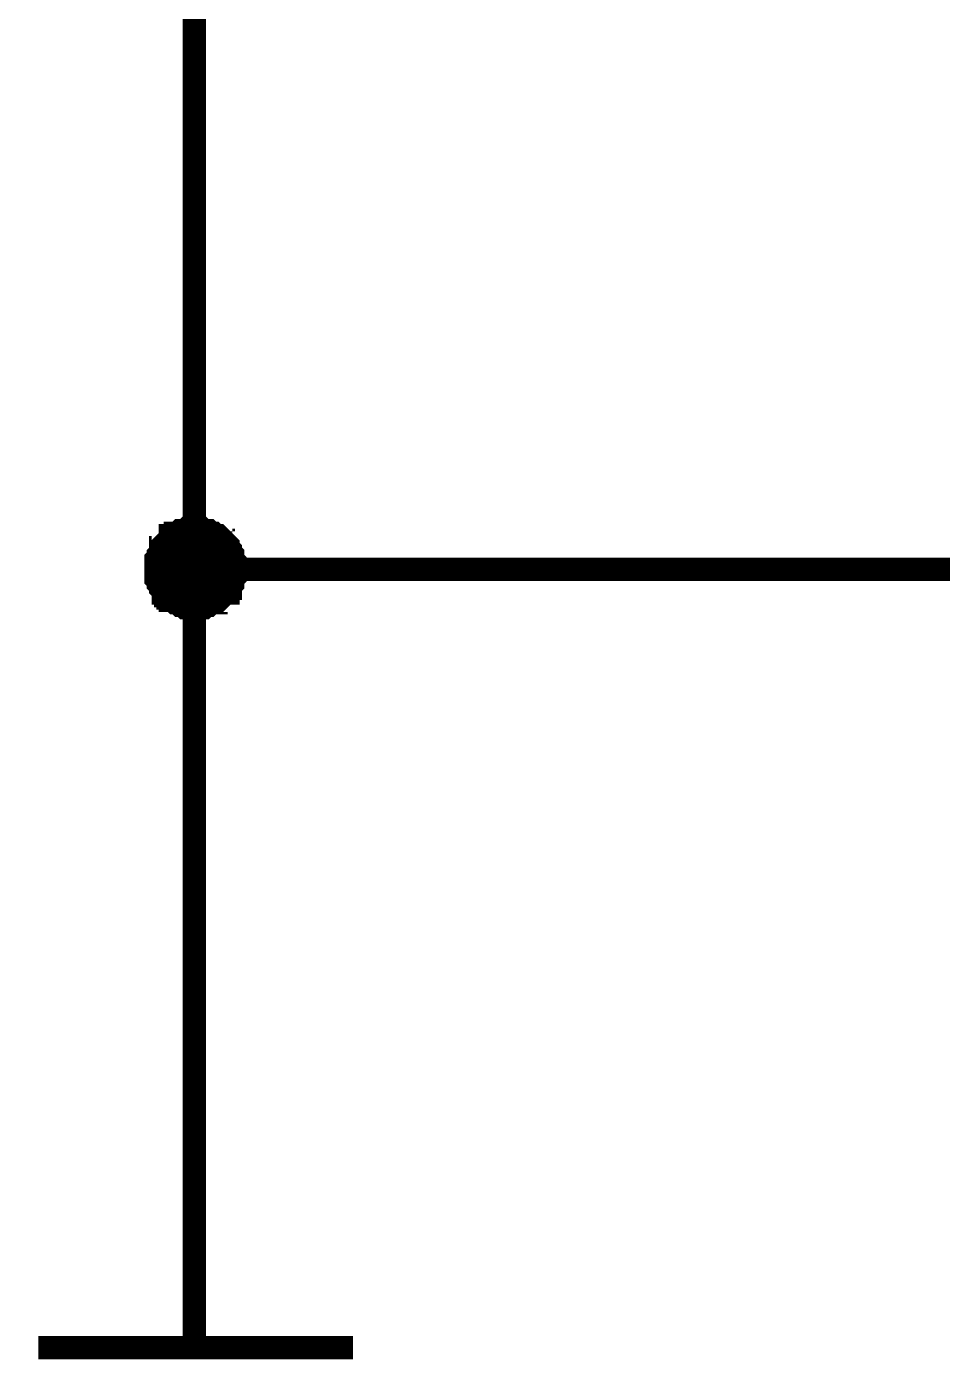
# Model space of a CAD drawing. Header units: millimetres. Extents: x 101 to 942, y 57 to 651.
# Drawn here: x 178.02 to 189.86, y 133.56 to 150.79 of the extents above; entities that cross this region are included whole.
import ezdxf

# ---------------------------------------------------------------- set-up
doc = ezdxf.new("R2010")
doc.units = ezdxf.units.MM
doc.header["$LTSCALE"] = 0.5
doc.layers.add('Sheet', color=255, linetype='Continuous')

msp = doc.modelspace()

# ---------------------------------------------------------------- linework, layer by layer
at = {"layer": 'Sheet', "color": 7}
for points, const_width in [([(222.673, 168.783), (222.673, 161.296), (222.673, 143.774), (180.188, 143.774)], 0.3), ([(180.188, 151.293), (180.188, 148.776)], 0.3), ([(180.188, 148.776), (180.188, 143.774)], 0.3), ([(179.691, 143.774), (179.691, 143.806), (179.691, 143.837), (179.691, 143.837), (179.691, 143.868), (179.691, 143.899), (179.722, 143.93), (179.722, 143.961), (179.722, 143.961), (179.753, 143.992), (179.753, 144.023), (179.753, 144.054), (179.784, 144.054), (179.784, 144.085), (179.815, 144.116), (179.815, 144.116), (179.846, 144.147), (179.846, 144.147), (179.877, 144.178), (179.877, 144.209), (179.908, 144.209), (179.939, 144.209), (179.939, 144.24), (179.97, 144.24), (180.002, 144.272), (180.002, 144.272), (180.033, 144.272), (180.064, 144.272), (180.095, 144.303), (180.126, 144.303), (180.126, 144.303), (180.157, 144.303), (180.188, 144.303)], 0.3), ([(179.691, 143.774), (179.691, 143.806), (179.691, 143.837), (179.691, 143.837), (179.691, 143.868), (179.691, 143.899), (179.722, 143.93), (179.722, 143.961), (179.722, 143.961), (179.753, 143.992), (179.753, 144.023), (179.753, 144.054), (179.784, 144.054), (179.784, 144.085), (179.815, 144.116), (179.815, 144.116), (179.846, 144.147), (179.846, 144.147), (179.877, 144.178), (179.877, 144.209), (179.908, 144.209), (179.939, 144.209), (179.939, 144.24), (179.97, 144.24), (180.002, 144.272), (180.002, 144.272), (180.033, 144.272), (180.064, 144.272), (180.095, 144.303), (180.126, 144.303), (180.126, 144.303), (180.157, 144.303), (180.188, 144.303)], 0.3), ([(179.691, 143.774), (179.691, 143.806), (179.691, 143.837), (179.691, 143.837), (179.691, 143.868), (179.691, 143.899), (179.722, 143.93), (179.722, 143.961), (179.722, 143.961), (179.753, 143.992), (179.753, 144.023), (179.753, 144.054), (179.784, 144.054), (179.784, 144.085), (179.815, 144.116), (179.815, 144.116), (179.846, 144.147), (179.846, 144.147), (179.877, 144.178), (179.877, 144.209), (179.908, 144.209), (179.939, 144.209), (179.939, 144.24), (179.97, 144.24), (180.002, 144.272), (180.002, 144.272), (180.033, 144.272), (180.064, 144.272), (180.095, 144.303), (180.126, 144.303), (180.126, 144.303), (180.157, 144.303), (180.188, 144.303)], 0.3), ([(179.691, 143.774), (179.691, 143.806), (179.691, 143.837), (179.691, 143.837), (179.691, 143.868), (179.691, 143.899), (179.722, 143.93), (179.722, 143.961), (179.722, 143.961), (179.753, 143.992), (179.753, 144.023), (179.753, 144.054), (179.784, 144.054), (179.784, 144.085), (179.815, 144.116), (179.815, 144.116), (179.846, 144.147), (179.846, 144.147), (179.877, 144.178), (179.877, 144.209), (179.908, 144.209), (179.939, 144.209), (179.939, 144.24), (179.97, 144.24), (180.002, 144.272), (180.002, 144.272), (180.033, 144.272), (180.064, 144.272), (180.095, 144.303), (180.126, 144.303), (180.126, 144.303), (180.157, 144.303), (180.188, 144.303)], 0.3), ([(179.691, 143.774), (179.691, 143.806), (179.691, 143.837), (179.691, 143.837), (179.691, 143.868), (179.691, 143.899), (179.722, 143.93), (179.722, 143.961), (179.722, 143.961), (179.753, 143.992), (179.753, 144.023), (179.753, 144.054), (179.784, 144.054), (179.784, 144.085), (179.815, 144.116), (179.815, 144.116), (179.846, 144.147), (179.846, 144.147), (179.877, 144.178), (179.877, 144.209), (179.908, 144.209), (179.939, 144.209), (179.939, 144.24), (179.97, 144.24), (180.002, 144.272), (180.002, 144.272), (180.033, 144.272), (180.064, 144.272), (180.095, 144.303), (180.126, 144.303), (180.126, 144.303), (180.157, 144.303), (180.188, 144.303)], 0.3), ([(179.691, 143.774), (179.691, 143.806), (179.691, 143.837), (179.691, 143.837), (179.691, 143.868), (179.691, 143.899), (179.722, 143.93), (179.722, 143.961), (179.722, 143.961), (179.753, 143.992), (179.753, 144.023), (179.753, 144.054), (179.784, 144.054), (179.784, 144.085), (179.815, 144.116), (179.815, 144.116), (179.846, 144.147), (179.846, 144.147), (179.877, 144.178), (179.877, 144.209), (179.908, 144.209), (179.939, 144.209), (179.939, 144.24), (179.97, 144.24), (180.002, 144.272), (180.002, 144.272), (180.033, 144.272), (180.064, 144.272), (180.095, 144.303), (180.126, 144.303), (180.126, 144.303), (180.157, 144.303), (180.188, 144.303)], 0.3), ([(180.188, 144.303), (180.188, 144.303)], 0.3), ([(180.188, 144.303), (180.219, 144.303), (180.25, 144.303), (180.25, 144.303), (180.281, 144.303), (180.312, 144.272), (180.343, 144.272), (180.374, 144.272), (180.374, 144.272), (180.405, 144.24), (180.436, 144.24), (180.467, 144.209), (180.467, 144.209), (180.498, 144.209), (180.53, 144.178), (180.53, 144.147), (180.561, 144.147), (180.561, 144.116), (180.592, 144.116), (180.623, 144.085), (180.623, 144.054), (180.623, 144.054), (180.654, 144.023), (180.654, 143.992), (180.685, 143.961), (180.685, 143.961), (180.685, 143.93), (180.685, 143.899), (180.716, 143.868), (180.716, 143.837), (180.716, 143.837), (180.716, 143.806), (180.716, 143.774)], 0.3), ([(180.188, 144.303), (180.188, 144.303)], 0.3), ([(180.188, 144.303), (180.219, 144.303), (180.25, 144.303), (180.25, 144.303), (180.281, 144.303), (180.312, 144.272), (180.343, 144.272), (180.374, 144.272), (180.374, 144.272), (180.405, 144.24), (180.436, 144.24), (180.467, 144.209), (180.467, 144.209), (180.498, 144.209), (180.53, 144.178), (180.53, 144.147), (180.561, 144.147), (180.561, 144.116), (180.592, 144.116), (180.623, 144.085), (180.623, 144.054), (180.623, 144.054), (180.654, 144.023), (180.654, 143.992), (180.685, 143.961), (180.685, 143.961), (180.685, 143.93), (180.685, 143.899), (180.716, 143.868), (180.716, 143.837), (180.716, 143.837), (180.716, 143.806), (180.716, 143.774)], 0.3), ([(180.188, 144.303), (180.188, 144.303)], 0.3), ([(180.188, 144.303), (180.219, 144.303), (180.25, 144.303), (180.25, 144.303), (180.281, 144.303), (180.312, 144.272), (180.343, 144.272), (180.374, 144.272), (180.374, 144.272), (180.405, 144.24), (180.436, 144.24), (180.467, 144.209), (180.467, 144.209), (180.498, 144.209), (180.53, 144.178), (180.53, 144.147), (180.561, 144.147), (180.561, 144.116), (180.592, 144.116), (180.623, 144.085), (180.623, 144.054), (180.623, 144.054), (180.654, 144.023), (180.654, 143.992), (180.685, 143.961), (180.685, 143.961), (180.685, 143.93), (180.685, 143.899), (180.716, 143.868), (180.716, 143.837), (180.716, 143.837), (180.716, 143.806), (180.716, 143.774)], 0.3), ([(180.188, 144.303), (180.188, 144.303)], 0.3), ([(180.188, 144.303), (180.219, 144.303), (180.25, 144.303), (180.25, 144.303), (180.281, 144.303), (180.312, 144.272), (180.343, 144.272), (180.374, 144.272), (180.374, 144.272), (180.405, 144.24), (180.436, 144.24), (180.467, 144.209), (180.467, 144.209), (180.498, 144.209), (180.53, 144.178), (180.53, 144.147), (180.561, 144.147), (180.561, 144.116), (180.592, 144.116), (180.623, 144.085), (180.623, 144.054), (180.623, 144.054), (180.654, 144.023), (180.654, 143.992), (180.685, 143.961), (180.685, 143.961), (180.685, 143.93), (180.685, 143.899), (180.716, 143.868), (180.716, 143.837), (180.716, 143.837), (180.716, 143.806), (180.716, 143.774)], 0.3), ([(180.188, 144.303), (180.188, 144.303)], 0.3), ([(180.188, 144.303), (180.219, 144.303), (180.25, 144.303), (180.25, 144.303), (180.281, 144.303), (180.312, 144.272), (180.343, 144.272), (180.374, 144.272), (180.374, 144.272), (180.405, 144.24), (180.436, 144.24), (180.467, 144.209), (180.467, 144.209), (180.498, 144.209), (180.53, 144.178), (180.53, 144.147), (180.561, 144.147), (180.561, 144.116), (180.592, 144.116), (180.623, 144.085), (180.623, 144.054), (180.623, 144.054), (180.654, 144.023), (180.654, 143.992), (180.685, 143.961), (180.685, 143.961), (180.685, 143.93), (180.685, 143.899), (180.716, 143.868), (180.716, 143.837), (180.716, 143.837), (180.716, 143.806), (180.716, 143.774)], 0.3), ([(180.188, 144.303), (180.188, 144.303)], 0.3), ([(180.188, 144.303), (180.219, 144.303), (180.25, 144.303), (180.25, 144.303), (180.281, 144.303), (180.312, 144.272), (180.343, 144.272), (180.374, 144.272), (180.374, 144.272), (180.405, 144.24), (180.436, 144.24), (180.467, 144.209), (180.467, 144.209), (180.498, 144.209), (180.53, 144.178), (180.53, 144.147), (180.561, 144.147), (180.561, 144.116), (180.592, 144.116), (180.623, 144.085), (180.623, 144.054), (180.623, 144.054), (180.654, 144.023), (180.654, 143.992), (180.685, 143.961), (180.685, 143.961), (180.685, 143.93), (180.685, 143.899), (180.716, 143.868), (180.716, 143.837), (180.716, 143.837), (180.716, 143.806), (180.716, 143.774)], 0.3), ([(179.691, 143.774), (179.691, 143.806), (179.691, 143.837), (179.691, 143.837), (179.691, 143.868), (179.691, 143.899), (179.722, 143.93), (179.722, 143.961), (179.722, 143.961), (179.753, 143.992), (179.753, 144.023), (179.753, 144.054), (179.784, 144.054), (179.784, 144.085), (179.815, 144.116), (179.815, 144.116), (179.846, 144.147), (179.846, 144.147), (179.877, 144.178), (179.877, 144.209), (179.908, 144.209), (179.939, 144.209), (179.939, 144.24), (179.97, 144.24), (180.002, 144.272), (180.002, 144.272), (180.033, 144.272), (180.064, 144.272), (180.095, 144.303), (180.126, 144.303), (180.126, 144.303), (180.157, 144.303), (180.188, 144.303)], 0.0991), ([(179.691, 143.774), (179.691, 143.806), (179.691, 143.837), (179.691, 143.837), (179.691, 143.868), (179.691, 143.899), (179.722, 143.93), (179.722, 143.961), (179.722, 143.961), (179.753, 143.992), (179.753, 144.023), (179.753, 144.054), (179.784, 144.054), (179.784, 144.085), (179.815, 144.116), (179.815, 144.116), (179.846, 144.147), (179.846, 144.147), (179.877, 144.178), (179.877, 144.209), (179.908, 144.209), (179.939, 144.209), (179.939, 144.24), (179.97, 144.24), (180.002, 144.272), (180.002, 144.272), (180.033, 144.272), (180.064, 144.272), (180.095, 144.303), (180.126, 144.303), (180.126, 144.303), (180.157, 144.303), (180.188, 144.303)], 0.0991), ([(179.691, 143.774), (179.691, 143.806), (179.691, 143.837), (179.691, 143.837), (179.691, 143.868), (179.691, 143.899), (179.722, 143.93), (179.722, 143.961), (179.722, 143.961), (179.753, 143.992), (179.753, 144.023), (179.753, 144.054), (179.784, 144.054), (179.784, 144.085), (179.815, 144.116), (179.815, 144.116), (179.846, 144.147), (179.846, 144.147), (179.877, 144.178), (179.877, 144.209), (179.908, 144.209), (179.939, 144.209), (179.939, 144.24), (179.97, 144.24), (180.002, 144.272), (180.002, 144.272), (180.033, 144.272), (180.064, 144.272), (180.095, 144.303), (180.126, 144.303), (180.126, 144.303), (180.157, 144.303), (180.188, 144.303)], 0.0991), ([(179.691, 143.774), (179.691, 143.806), (179.691, 143.837), (179.691, 143.837), (179.691, 143.868), (179.691, 143.899), (179.722, 143.93), (179.722, 143.961), (179.722, 143.961), (179.753, 143.992), (179.753, 144.023), (179.753, 144.054), (179.784, 144.054), (179.784, 144.085), (179.815, 144.116), (179.815, 144.116), (179.846, 144.147), (179.846, 144.147), (179.877, 144.178), (179.877, 144.209), (179.908, 144.209), (179.939, 144.209), (179.939, 144.24), (179.97, 144.24), (180.002, 144.272), (180.002, 144.272), (180.033, 144.272), (180.064, 144.272), (180.095, 144.303), (180.126, 144.303), (180.126, 144.303), (180.157, 144.303), (180.188, 144.303)], 0.0991), ([(179.691, 143.774), (179.691, 143.806), (179.691, 143.837), (179.691, 143.837), (179.691, 143.868), (179.691, 143.899), (179.722, 143.93), (179.722, 143.961), (179.722, 143.961), (179.753, 143.992), (179.753, 144.023), (179.753, 144.054), (179.784, 144.054), (179.784, 144.085), (179.815, 144.116), (179.815, 144.116), (179.846, 144.147), (179.846, 144.147), (179.877, 144.178), (179.877, 144.209), (179.908, 144.209), (179.939, 144.209), (179.939, 144.24), (179.97, 144.24), (180.002, 144.272), (180.002, 144.272), (180.033, 144.272), (180.064, 144.272), (180.095, 144.303), (180.126, 144.303), (180.126, 144.303), (180.157, 144.303), (180.188, 144.303)], 0.0991), ([(179.691, 143.774), (179.691, 143.806), (179.691, 143.837), (179.691, 143.837), (179.691, 143.868), (179.691, 143.899), (179.722, 143.93), (179.722, 143.961), (179.722, 143.961), (179.753, 143.992), (179.753, 144.023), (179.753, 144.054), (179.784, 144.054), (179.784, 144.085), (179.815, 144.116), (179.815, 144.116), (179.846, 144.147), (179.846, 144.147), (179.877, 144.178), (179.877, 144.209), (179.908, 144.209), (179.939, 144.209), (179.939, 144.24), (179.97, 144.24), (180.002, 144.272), (180.002, 144.272), (180.033, 144.272), (180.064, 144.272), (180.095, 144.303), (180.126, 144.303), (180.126, 144.303), (180.157, 144.303), (180.188, 144.303)], 0.0991), ([(180.188, 144.303), (180.188, 144.303)], 0.0991), ([(180.188, 144.303), (180.219, 144.303), (180.25, 144.303), (180.25, 144.303), (180.281, 144.303), (180.312, 144.272), (180.343, 144.272), (180.374, 144.272), (180.374, 144.272), (180.405, 144.24), (180.436, 144.24), (180.467, 144.209), (180.467, 144.209), (180.498, 144.209), (180.53, 144.178), (180.53, 144.147), (180.561, 144.147), (180.561, 144.116), (180.592, 144.116), (180.623, 144.085), (180.623, 144.054), (180.623, 144.054), (180.654, 144.023), (180.654, 143.992), (180.685, 143.961), (180.685, 143.961), (180.685, 143.93), (180.685, 143.899), (180.716, 143.868), (180.716, 143.837), (180.716, 143.837), (180.716, 143.806), (180.716, 143.774)], 0.0991), ([(180.188, 144.303), (180.188, 144.303)], 0.0991), ([(180.188, 144.303), (180.219, 144.303), (180.25, 144.303), (180.25, 144.303), (180.281, 144.303), (180.312, 144.272), (180.343, 144.272), (180.374, 144.272), (180.374, 144.272), (180.405, 144.24), (180.436, 144.24), (180.467, 144.209), (180.467, 144.209), (180.498, 144.209), (180.53, 144.178), (180.53, 144.147), (180.561, 144.147), (180.561, 144.116), (180.592, 144.116), (180.623, 144.085), (180.623, 144.054), (180.623, 144.054), (180.654, 144.023), (180.654, 143.992), (180.685, 143.961), (180.685, 143.961), (180.685, 143.93), (180.685, 143.899), (180.716, 143.868), (180.716, 143.837), (180.716, 143.837), (180.716, 143.806), (180.716, 143.774)], 0.0991), ([(180.188, 144.303), (180.188, 144.303)], 0.0991), ([(180.188, 144.303), (180.219, 144.303), (180.25, 144.303), (180.25, 144.303), (180.281, 144.303), (180.312, 144.272), (180.343, 144.272), (180.374, 144.272), (180.374, 144.272), (180.405, 144.24), (180.436, 144.24), (180.467, 144.209), (180.467, 144.209), (180.498, 144.209), (180.53, 144.178), (180.53, 144.147), (180.561, 144.147), (180.561, 144.116), (180.592, 144.116), (180.623, 144.085), (180.623, 144.054), (180.623, 144.054), (180.654, 144.023), (180.654, 143.992), (180.685, 143.961), (180.685, 143.961), (180.685, 143.93), (180.685, 143.899), (180.716, 143.868), (180.716, 143.837), (180.716, 143.837), (180.716, 143.806), (180.716, 143.774)], 0.0991), ([(180.188, 144.303), (180.188, 144.303)], 0.0991), ([(180.188, 144.303), (180.219, 144.303), (180.25, 144.303), (180.25, 144.303), (180.281, 144.303), (180.312, 144.272), (180.343, 144.272), (180.374, 144.272), (180.374, 144.272), (180.405, 144.24), (180.436, 144.24), (180.467, 144.209), (180.467, 144.209), (180.498, 144.209), (180.53, 144.178), (180.53, 144.147), (180.561, 144.147), (180.561, 144.116), (180.592, 144.116), (180.623, 144.085), (180.623, 144.054), (180.623, 144.054), (180.654, 144.023), (180.654, 143.992), (180.685, 143.961), (180.685, 143.961), (180.685, 143.93), (180.685, 143.899), (180.716, 143.868), (180.716, 143.837), (180.716, 143.837), (180.716, 143.806), (180.716, 143.774)], 0.0991), ([(180.188, 144.303), (180.188, 144.303)], 0.0991), ([(180.188, 144.303), (180.219, 144.303), (180.25, 144.303), (180.25, 144.303), (180.281, 144.303), (180.312, 144.272), (180.343, 144.272), (180.374, 144.272), (180.374, 144.272), (180.405, 144.24), (180.436, 144.24), (180.467, 144.209), (180.467, 144.209), (180.498, 144.209), (180.53, 144.178), (180.53, 144.147), (180.561, 144.147), (180.561, 144.116), (180.592, 144.116), (180.623, 144.085), (180.623, 144.054), (180.623, 144.054), (180.654, 144.023), (180.654, 143.992), (180.685, 143.961), (180.685, 143.961), (180.685, 143.93), (180.685, 143.899), (180.716, 143.868), (180.716, 143.837), (180.716, 143.837), (180.716, 143.806), (180.716, 143.774)], 0.0991), ([(180.188, 144.303), (180.188, 144.303)], 0.0991), ([(180.188, 144.303), (180.219, 144.303), (180.25, 144.303), (180.25, 144.303), (180.281, 144.303), (180.312, 144.272), (180.343, 144.272), (180.374, 144.272), (180.374, 144.272), (180.405, 144.24), (180.436, 144.24), (180.467, 144.209), (180.467, 144.209), (180.498, 144.209), (180.53, 144.178), (180.53, 144.147), (180.561, 144.147), (180.561, 144.116), (180.592, 144.116), (180.623, 144.085), (180.623, 144.054), (180.623, 144.054), (180.654, 144.023), (180.654, 143.992), (180.685, 143.961), (180.685, 143.961), (180.685, 143.93), (180.685, 143.899), (180.716, 143.868), (180.716, 143.837), (180.716, 143.837), (180.716, 143.806), (180.716, 143.774)], 0.0991), ([(180.188, 143.277), (180.157, 143.277), (180.126, 143.277), (180.126, 143.277), (180.095, 143.277), (180.064, 143.277), (180.033, 143.308), (180.002, 143.308), (180.002, 143.308), (179.97, 143.34), (179.939, 143.34), (179.939, 143.34), (179.908, 143.371), (179.877, 143.371), (179.877, 143.402), (179.846, 143.402), (179.846, 143.433), (179.815, 143.433), (179.815, 143.464), (179.784, 143.464), (179.784, 143.495), (179.753, 143.526), (179.753, 143.526), (179.753, 143.557), (179.722, 143.588), (179.722, 143.588), (179.722, 143.619), (179.691, 143.65), (179.691, 143.681), (179.691, 143.712), (179.691, 143.712), (179.691, 143.743), (179.691, 143.774)], 0.3), ([(179.691, 143.774), (179.691, 143.774)], 0.3), ([(180.188, 143.277), (180.157, 143.277), (180.126, 143.277), (180.126, 143.277), (180.095, 143.277), (180.064, 143.277), (180.033, 143.308), (180.002, 143.308), (180.002, 143.308), (179.97, 143.34), (179.939, 143.34), (179.939, 143.34), (179.908, 143.371), (179.877, 143.371), (179.877, 143.402), (179.846, 143.402), (179.846, 143.433), (179.815, 143.433), (179.815, 143.464), (179.784, 143.464), (179.784, 143.495), (179.753, 143.526), (179.753, 143.526), (179.753, 143.557), (179.722, 143.588), (179.722, 143.588), (179.722, 143.619), (179.691, 143.65), (179.691, 143.681), (179.691, 143.712), (179.691, 143.712), (179.691, 143.743), (179.691, 143.774)], 0.3), ([(179.691, 143.774), (179.691, 143.774)], 0.3), ([(180.188, 143.277), (180.157, 143.277), (180.126, 143.277), (180.126, 143.277), (180.095, 143.277), (180.064, 143.277), (180.033, 143.308), (180.002, 143.308), (180.002, 143.308), (179.97, 143.34), (179.939, 143.34), (179.939, 143.34), (179.908, 143.371), (179.877, 143.371), (179.877, 143.402), (179.846, 143.402), (179.846, 143.433), (179.815, 143.433), (179.815, 143.464), (179.784, 143.464), (179.784, 143.495), (179.753, 143.526), (179.753, 143.526), (179.753, 143.557), (179.722, 143.588), (179.722, 143.588), (179.722, 143.619), (179.691, 143.65), (179.691, 143.681), (179.691, 143.712), (179.691, 143.712), (179.691, 143.743), (179.691, 143.774)], 0.3), ([(179.691, 143.774), (179.691, 143.774)], 0.3), ([(180.188, 143.277), (180.157, 143.277), (180.126, 143.277), (180.126, 143.277), (180.095, 143.277), (180.064, 143.277), (180.033, 143.308), (180.002, 143.308), (180.002, 143.308), (179.97, 143.34), (179.939, 143.34), (179.939, 143.34), (179.908, 143.371), (179.877, 143.371), (179.877, 143.402), (179.846, 143.402), (179.846, 143.433), (179.815, 143.433), (179.815, 143.464), (179.784, 143.464), (179.784, 143.495), (179.753, 143.526), (179.753, 143.526), (179.753, 143.557), (179.722, 143.588), (179.722, 143.588), (179.722, 143.619), (179.691, 143.65), (179.691, 143.681), (179.691, 143.712), (179.691, 143.712), (179.691, 143.743), (179.691, 143.774)], 0.3), ([(179.691, 143.774), (179.691, 143.774)], 0.3), ([(180.188, 143.277), (180.157, 143.277), (180.126, 143.277), (180.126, 143.277), (180.095, 143.277), (180.064, 143.277), (180.033, 143.308), (180.002, 143.308), (180.002, 143.308), (179.97, 143.34), (179.939, 143.34), (179.939, 143.34), (179.908, 143.371), (179.877, 143.371), (179.877, 143.402), (179.846, 143.402), (179.846, 143.433), (179.815, 143.433), (179.815, 143.464), (179.784, 143.464), (179.784, 143.495), (179.753, 143.526), (179.753, 143.526), (179.753, 143.557), (179.722, 143.588), (179.722, 143.588), (179.722, 143.619), (179.691, 143.65), (179.691, 143.681), (179.691, 143.712), (179.691, 143.712), (179.691, 143.743), (179.691, 143.774)], 0.3), ([(179.691, 143.774), (179.691, 143.774)], 0.3), ([(180.188, 143.277), (180.157, 143.277), (180.126, 143.277), (180.126, 143.277), (180.095, 143.277), (180.064, 143.277), (180.033, 143.308), (180.002, 143.308), (180.002, 143.308), (179.97, 143.34), (179.939, 143.34), (179.939, 143.34), (179.908, 143.371), (179.877, 143.371), (179.877, 143.402), (179.846, 143.402), (179.846, 143.433), (179.815, 143.433), (179.815, 143.464), (179.784, 143.464), (179.784, 143.495), (179.753, 143.526), (179.753, 143.526), (179.753, 143.557), (179.722, 143.588), (179.722, 143.588), (179.722, 143.619), (179.691, 143.65), (179.691, 143.681), (179.691, 143.712), (179.691, 143.712), (179.691, 143.743), (179.691, 143.774)], 0.3), ([(179.691, 143.774), (179.691, 143.774)], 0.3), ([(180.716, 143.774), (180.716, 143.743), (180.716, 143.712), (180.716, 143.712), (180.716, 143.681), (180.685, 143.65), (180.685, 143.619), (180.685, 143.588), (180.685, 143.588), (180.654, 143.557), (180.654, 143.526), (180.623, 143.526), (180.623, 143.495), (180.623, 143.464), (180.592, 143.464), (180.561, 143.433), (180.561, 143.433), (180.53, 143.402), (180.53, 143.402), (180.498, 143.371), (180.467, 143.371), (180.467, 143.34), (180.436, 143.34), (180.405, 143.34), (180.374, 143.308), (180.374, 143.308), (180.343, 143.308), (180.312, 143.277), (180.281, 143.277), (180.25, 143.277), (180.25, 143.277), (180.219, 143.277), (180.188, 143.277)], 0.3), ([(180.188, 138.773), (180.188, 143.774)], 0.3), ([(180.716, 143.774), (180.716, 143.743), (180.716, 143.712), (180.716, 143.712), (180.716, 143.681), (180.685, 143.65), (180.685, 143.619), (180.685, 143.588), (180.685, 143.588), (180.654, 143.557), (180.654, 143.526), (180.623, 143.526), (180.623, 143.495), (180.623, 143.464), (180.592, 143.464), (180.561, 143.433), (180.561, 143.433), (180.53, 143.402), (180.53, 143.402), (180.498, 143.371), (180.467, 143.371), (180.467, 143.34), (180.436, 143.34), (180.405, 143.34), (180.374, 143.308), (180.374, 143.308), (180.343, 143.308), (180.312, 143.277), (180.281, 143.277), (180.25, 143.277), (180.25, 143.277), (180.219, 143.277), (180.188, 143.277)], 0.3), ([(180.716, 143.774), (180.716, 143.743), (180.716, 143.712), (180.716, 143.712), (180.716, 143.681), (180.685, 143.65), (180.685, 143.619), (180.685, 143.588), (180.685, 143.588), (180.654, 143.557), (180.654, 143.526), (180.623, 143.526), (180.623, 143.495), (180.623, 143.464), (180.592, 143.464), (180.561, 143.433), (180.561, 143.433), (180.53, 143.402), (180.53, 143.402), (180.498, 143.371), (180.467, 143.371), (180.467, 143.34), (180.436, 143.34), (180.405, 143.34), (180.374, 143.308), (180.374, 143.308), (180.343, 143.308), (180.312, 143.277), (180.281, 143.277), (180.25, 143.277), (180.25, 143.277), (180.219, 143.277), (180.188, 143.277)], 0.3), ([(180.716, 143.774), (180.716, 143.743), (180.716, 143.712), (180.716, 143.712), (180.716, 143.681), (180.685, 143.65), (180.685, 143.619), (180.685, 143.588), (180.685, 143.588), (180.654, 143.557), (180.654, 143.526), (180.623, 143.526), (180.623, 143.495), (180.623, 143.464), (180.592, 143.464), (180.561, 143.433), (180.561, 143.433), (180.53, 143.402), (180.53, 143.402), (180.498, 143.371), (180.467, 143.371), (180.467, 143.34), (180.436, 143.34), (180.405, 143.34), (180.374, 143.308), (180.374, 143.308), (180.343, 143.308), (180.312, 143.277), (180.281, 143.277), (180.25, 143.277), (180.25, 143.277), (180.219, 143.277), (180.188, 143.277)], 0.3), ([(180.716, 143.774), (180.716, 143.743), (180.716, 143.712), (180.716, 143.712), (180.716, 143.681), (180.685, 143.65), (180.685, 143.619), (180.685, 143.588), (180.685, 143.588), (180.654, 143.557), (180.654, 143.526), (180.623, 143.526), (180.623, 143.495), (180.623, 143.464), (180.592, 143.464), (180.561, 143.433), (180.561, 143.433), (180.53, 143.402), (180.53, 143.402), (180.498, 143.371), (180.467, 143.371), (180.467, 143.34), (180.436, 143.34), (180.405, 143.34), (180.374, 143.308), (180.374, 143.308), (180.343, 143.308), (180.312, 143.277), (180.281, 143.277), (180.25, 143.277), (180.25, 143.277), (180.219, 143.277), (180.188, 143.277)], 0.3), ([(180.716, 143.774), (180.716, 143.743), (180.716, 143.712), (180.716, 143.712), (180.716, 143.681), (180.685, 143.65), (180.685, 143.619), (180.685, 143.588), (180.685, 143.588), (180.654, 143.557), (180.654, 143.526), (180.623, 143.526), (180.623, 143.495), (180.623, 143.464), (180.592, 143.464), (180.561, 143.433), (180.561, 143.433), (180.53, 143.402), (180.53, 143.402), (180.498, 143.371), (180.467, 143.371), (180.467, 143.34), (180.436, 143.34), (180.405, 143.34), (180.374, 143.308), (180.374, 143.308), (180.343, 143.308), (180.312, 143.277), (180.281, 143.277), (180.25, 143.277), (180.25, 143.277), (180.219, 143.277), (180.188, 143.277)], 0.3), ([(180.716, 143.774), (180.716, 143.774), (180.716, 143.774), (180.716, 143.774), (180.716, 143.774), (180.716, 143.774), (180.716, 143.774), (180.716, 143.774), (180.716, 143.774), (180.716, 143.774), (180.716, 143.774), (180.716, 143.774), (180.716, 143.774), (180.716, 143.774), (180.716, 143.774), (180.716, 143.774), (180.716, 143.774), (180.716, 143.774), (180.716, 143.774), (180.716, 143.774), (180.716, 143.774), (180.716, 143.774), (180.716, 143.774), (180.716, 143.774), (180.716, 143.774), (180.716, 143.774), (180.716, 143.774), (180.716, 143.774), (180.716, 143.774), (180.716, 143.774), (180.716, 143.774), (180.716, 143.774), (180.716, 143.774)], 0.3), ([(180.716, 143.774), (180.716, 143.774)], 0.3), ([(180.716, 143.774), (180.716, 143.774), (180.716, 143.774), (180.716, 143.774), (180.716, 143.774), (180.716, 143.774), (180.716, 143.774), (180.716, 143.774), (180.716, 143.774), (180.716, 143.774), (180.716, 143.774), (180.716, 143.774), (180.716, 143.774), (180.716, 143.774), (180.716, 143.774), (180.716, 143.774), (180.716, 143.774), (180.716, 143.774), (180.716, 143.774), (180.716, 143.774), (180.716, 143.774), (180.716, 143.774), (180.716, 143.774), (180.716, 143.774), (180.716, 143.774), (180.716, 143.774), (180.716, 143.774), (180.716, 143.774), (180.716, 143.774), (180.716, 143.774), (180.716, 143.774), (180.716, 143.774), (180.716, 143.774)], 0.3), ([(180.716, 143.774), (180.716, 143.774)], 0.3), ([(180.716, 143.774), (180.716, 143.774), (180.716, 143.774), (180.716, 143.774), (180.716, 143.774), (180.716, 143.774), (180.716, 143.774), (180.716, 143.774), (180.716, 143.774), (180.716, 143.774), (180.716, 143.774), (180.716, 143.774), (180.716, 143.774), (180.716, 143.774), (180.716, 143.774), (180.716, 143.774), (180.716, 143.774), (180.716, 143.774), (180.716, 143.774), (180.716, 143.774), (180.716, 143.774), (180.716, 143.774), (180.716, 143.774), (180.716, 143.774), (180.716, 143.774), (180.716, 143.774), (180.716, 143.774), (180.716, 143.774), (180.716, 143.774), (180.716, 143.774), (180.716, 143.774), (180.716, 143.774), (180.716, 143.774)], 0.3), ([(180.716, 143.774), (180.716, 143.774)], 0.3), ([(180.716, 143.774), (180.716, 143.774), (180.716, 143.774), (180.716, 143.774), (180.716, 143.774), (180.716, 143.774), (180.716, 143.774), (180.716, 143.774), (180.716, 143.774), (180.716, 143.774), (180.716, 143.774), (180.716, 143.774), (180.716, 143.774), (180.716, 143.774), (180.716, 143.774), (180.716, 143.774), (180.716, 143.774), (180.716, 143.774), (180.716, 143.774), (180.716, 143.774), (180.716, 143.774), (180.716, 143.774), (180.716, 143.774), (180.716, 143.774), (180.716, 143.774), (180.716, 143.774), (180.716, 143.774), (180.716, 143.774), (180.716, 143.774), (180.716, 143.774), (180.716, 143.774), (180.716, 143.774), (180.716, 143.774)], 0.3), ([(180.716, 143.774), (180.716, 143.774)], 0.3), ([(180.716, 143.774), (180.716, 143.774), (180.716, 143.774), (180.716, 143.774), (180.716, 143.774), (180.716, 143.774), (180.716, 143.774), (180.716, 143.774), (180.716, 143.774), (180.716, 143.774), (180.716, 143.774), (180.716, 143.774), (180.716, 143.774), (180.716, 143.774), (180.716, 143.774), (180.716, 143.774), (180.716, 143.774), (180.716, 143.774), (180.716, 143.774), (180.716, 143.774), (180.716, 143.774), (180.716, 143.774), (180.716, 143.774), (180.716, 143.774), (180.716, 143.774), (180.716, 143.774), (180.716, 143.774), (180.716, 143.774), (180.716, 143.774), (180.716, 143.774), (180.716, 143.774), (180.716, 143.774), (180.716, 143.774)], 0.3), ([(180.716, 143.774), (180.716, 143.774)], 0.3), ([(180.716, 143.774), (180.716, 143.774), (180.716, 143.774), (180.716, 143.774), (180.716, 143.774), (180.716, 143.774), (180.716, 143.774), (180.716, 143.774), (180.716, 143.774), (180.716, 143.774), (180.716, 143.774), (180.716, 143.774), (180.716, 143.774), (180.716, 143.774), (180.716, 143.774), (180.716, 143.774), (180.716, 143.774), (180.716, 143.774), (180.716, 143.774), (180.716, 143.774), (180.716, 143.774), (180.716, 143.774), (180.716, 143.774), (180.716, 143.774), (180.716, 143.774), (180.716, 143.774), (180.716, 143.774), (180.716, 143.774), (180.716, 143.774), (180.716, 143.774), (180.716, 143.774), (180.716, 143.774), (180.716, 143.774)], 0.3), ([(180.716, 143.774), (180.716, 143.774)], 0.3), ([(180.188, 143.277), (180.157, 143.277), (180.126, 143.277), (180.126, 143.277), (180.095, 143.277), (180.064, 143.277), (180.033, 143.308), (180.002, 143.308), (180.002, 143.308), (179.97, 143.34), (179.939, 143.34), (179.939, 143.34), (179.908, 143.371), (179.877, 143.371), (179.877, 143.402), (179.846, 143.402), (179.846, 143.433), (179.815, 143.433), (179.815, 143.464), (179.784, 143.464), (179.784, 143.495), (179.753, 143.526), (179.753, 143.526), (179.753, 143.557), (179.722, 143.588), (179.722, 143.588), (179.722, 143.619), (179.691, 143.65), (179.691, 143.681), (179.691, 143.712), (179.691, 143.712), (179.691, 143.743), (179.691, 143.774)], 0.0991), ([(179.691, 143.774), (179.691, 143.774)], 0.0991), ([(180.188, 143.277), (180.157, 143.277), (180.126, 143.277), (180.126, 143.277), (180.095, 143.277), (180.064, 143.277), (180.033, 143.308), (180.002, 143.308), (180.002, 143.308), (179.97, 143.34), (179.939, 143.34), (179.939, 143.34), (179.908, 143.371), (179.877, 143.371), (179.877, 143.402), (179.846, 143.402), (179.846, 143.433), (179.815, 143.433), (179.815, 143.464), (179.784, 143.464), (179.784, 143.495), (179.753, 143.526), (179.753, 143.526), (179.753, 143.557), (179.722, 143.588), (179.722, 143.588), (179.722, 143.619), (179.691, 143.65), (179.691, 143.681), (179.691, 143.712), (179.691, 143.712), (179.691, 143.743), (179.691, 143.774)], 0.0991), ([(179.691, 143.774), (179.691, 143.774)], 0.0991), ([(180.188, 143.277), (180.157, 143.277), (180.126, 143.277), (180.126, 143.277), (180.095, 143.277), (180.064, 143.277), (180.033, 143.308), (180.002, 143.308), (180.002, 143.308), (179.97, 143.34), (179.939, 143.34), (179.939, 143.34), (179.908, 143.371), (179.877, 143.371), (179.877, 143.402), (179.846, 143.402), (179.846, 143.433), (179.815, 143.433), (179.815, 143.464), (179.784, 143.464), (179.784, 143.495), (179.753, 143.526), (179.753, 143.526), (179.753, 143.557), (179.722, 143.588), (179.722, 143.588), (179.722, 143.619), (179.691, 143.65), (179.691, 143.681), (179.691, 143.712), (179.691, 143.712), (179.691, 143.743), (179.691, 143.774)], 0.0991), ([(179.691, 143.774), (179.691, 143.774)], 0.0991), ([(180.188, 143.277), (180.157, 143.277), (180.126, 143.277), (180.126, 143.277), (180.095, 143.277), (180.064, 143.277), (180.033, 143.308), (180.002, 143.308), (180.002, 143.308), (179.97, 143.34), (179.939, 143.34), (179.939, 143.34), (179.908, 143.371), (179.877, 143.371), (179.877, 143.402), (179.846, 143.402), (179.846, 143.433), (179.815, 143.433), (179.815, 143.464), (179.784, 143.464), (179.784, 143.495), (179.753, 143.526), (179.753, 143.526), (179.753, 143.557), (179.722, 143.588), (179.722, 143.588), (179.722, 143.619), (179.691, 143.65), (179.691, 143.681), (179.691, 143.712), (179.691, 143.712), (179.691, 143.743), (179.691, 143.774)], 0.0991), ([(179.691, 143.774), (179.691, 143.774)], 0.0991), ([(180.188, 143.277), (180.157, 143.277), (180.126, 143.277), (180.126, 143.277), (180.095, 143.277), (180.064, 143.277), (180.033, 143.308), (180.002, 143.308), (180.002, 143.308), (179.97, 143.34), (179.939, 143.34), (179.939, 143.34), (179.908, 143.371), (179.877, 143.371), (179.877, 143.402), (179.846, 143.402), (179.846, 143.433), (179.815, 143.433), (179.815, 143.464), (179.784, 143.464), (179.784, 143.495), (179.753, 143.526), (179.753, 143.526), (179.753, 143.557), (179.722, 143.588), (179.722, 143.588), (179.722, 143.619), (179.691, 143.65), (179.691, 143.681), (179.691, 143.712), (179.691, 143.712), (179.691, 143.743), (179.691, 143.774)], 0.0991), ([(179.691, 143.774), (179.691, 143.774)], 0.0991), ([(180.188, 143.277), (180.157, 143.277), (180.126, 143.277), (180.126, 143.277), (180.095, 143.277), (180.064, 143.277), (180.033, 143.308), (180.002, 143.308), (180.002, 143.308), (179.97, 143.34), (179.939, 143.34), (179.939, 143.34), (179.908, 143.371), (179.877, 143.371), (179.877, 143.402), (179.846, 143.402), (179.846, 143.433), (179.815, 143.433), (179.815, 143.464), (179.784, 143.464), (179.784, 143.495), (179.753, 143.526), (179.753, 143.526), (179.753, 143.557), (179.722, 143.588), (179.722, 143.588), (179.722, 143.619), (179.691, 143.65), (179.691, 143.681), (179.691, 143.712), (179.691, 143.712), (179.691, 143.743), (179.691, 143.774)], 0.0991), ([(179.691, 143.774), (179.691, 143.774)], 0.0991), ([(180.716, 143.774), (180.716, 143.743), (180.716, 143.712), (180.716, 143.712), (180.716, 143.681), (180.685, 143.65), (180.685, 143.619), (180.685, 143.588), (180.685, 143.588), (180.654, 143.557), (180.654, 143.526), (180.623, 143.526), (180.623, 143.495), (180.623, 143.464), (180.592, 143.464), (180.561, 143.433), (180.561, 143.433), (180.53, 143.402), (180.53, 143.402), (180.498, 143.371), (180.467, 143.371), (180.467, 143.34), (180.436, 143.34), (180.405, 143.34), (180.374, 143.308), (180.374, 143.308), (180.343, 143.308), (180.312, 143.277), (180.281, 143.277), (180.25, 143.277), (180.25, 143.277), (180.219, 143.277), (180.188, 143.277)], 0.0991), ([(180.716, 143.774), (180.716, 143.743), (180.716, 143.712), (180.716, 143.712), (180.716, 143.681), (180.685, 143.65), (180.685, 143.619), (180.685, 143.588), (180.685, 143.588), (180.654, 143.557), (180.654, 143.526), (180.623, 143.526), (180.623, 143.495), (180.623, 143.464), (180.592, 143.464), (180.561, 143.433), (180.561, 143.433), (180.53, 143.402), (180.53, 143.402), (180.498, 143.371), (180.467, 143.371), (180.467, 143.34), (180.436, 143.34), (180.405, 143.34), (180.374, 143.308), (180.374, 143.308), (180.343, 143.308), (180.312, 143.277), (180.281, 143.277), (180.25, 143.277), (180.25, 143.277), (180.219, 143.277), (180.188, 143.277)], 0.0991), ([(180.716, 143.774), (180.716, 143.743), (180.716, 143.712), (180.716, 143.712), (180.716, 143.681), (180.685, 143.65), (180.685, 143.619), (180.685, 143.588), (180.685, 143.588), (180.654, 143.557), (180.654, 143.526), (180.623, 143.526), (180.623, 143.495), (180.623, 143.464), (180.592, 143.464), (180.561, 143.433), (180.561, 143.433), (180.53, 143.402), (180.53, 143.402), (180.498, 143.371), (180.467, 143.371), (180.467, 143.34), (180.436, 143.34), (180.405, 143.34), (180.374, 143.308), (180.374, 143.308), (180.343, 143.308), (180.312, 143.277), (180.281, 143.277), (180.25, 143.277), (180.25, 143.277), (180.219, 143.277), (180.188, 143.277)], 0.0991), ([(180.716, 143.774), (180.716, 143.743), (180.716, 143.712), (180.716, 143.712), (180.716, 143.681), (180.685, 143.65), (180.685, 143.619), (180.685, 143.588), (180.685, 143.588), (180.654, 143.557), (180.654, 143.526), (180.623, 143.526), (180.623, 143.495), (180.623, 143.464), (180.592, 143.464), (180.561, 143.433), (180.561, 143.433), (180.53, 143.402), (180.53, 143.402), (180.498, 143.371), (180.467, 143.371), (180.467, 143.34), (180.436, 143.34), (180.405, 143.34), (180.374, 143.308), (180.374, 143.308), (180.343, 143.308), (180.312, 143.277), (180.281, 143.277), (180.25, 143.277), (180.25, 143.277), (180.219, 143.277), (180.188, 143.277)], 0.0991), ([(180.716, 143.774), (180.716, 143.743), (180.716, 143.712), (180.716, 143.712), (180.716, 143.681), (180.685, 143.65), (180.685, 143.619), (180.685, 143.588), (180.685, 143.588), (180.654, 143.557), (180.654, 143.526), (180.623, 143.526), (180.623, 143.495), (180.623, 143.464), (180.592, 143.464), (180.561, 143.433), (180.561, 143.433), (180.53, 143.402), (180.53, 143.402), (180.498, 143.371), (180.467, 143.371), (180.467, 143.34), (180.436, 143.34), (180.405, 143.34), (180.374, 143.308), (180.374, 143.308), (180.343, 143.308), (180.312, 143.277), (180.281, 143.277), (180.25, 143.277), (180.25, 143.277), (180.219, 143.277), (180.188, 143.277)], 0.0991), ([(180.716, 143.774), (180.716, 143.743), (180.716, 143.712), (180.716, 143.712), (180.716, 143.681), (180.685, 143.65), (180.685, 143.619), (180.685, 143.588), (180.685, 143.588), (180.654, 143.557), (180.654, 143.526), (180.623, 143.526), (180.623, 143.495), (180.623, 143.464), (180.592, 143.464), (180.561, 143.433), (180.561, 143.433), (180.53, 143.402), (180.53, 143.402), (180.498, 143.371), (180.467, 143.371), (180.467, 143.34), (180.436, 143.34), (180.405, 143.34), (180.374, 143.308), (180.374, 143.308), (180.343, 143.308), (180.312, 143.277), (180.281, 143.277), (180.25, 143.277), (180.25, 143.277), (180.219, 143.277), (180.188, 143.277)], 0.0991), ([(180.716, 143.774), (180.716, 143.774), (180.716, 143.774), (180.716, 143.774), (180.716, 143.774), (180.716, 143.774), (180.716, 143.774), (180.716, 143.774), (180.716, 143.774), (180.716, 143.774), (180.716, 143.774), (180.716, 143.774), (180.716, 143.774), (180.716, 143.774), (180.716, 143.774), (180.716, 143.774), (180.716, 143.774), (180.716, 143.774), (180.716, 143.774), (180.716, 143.774), (180.716, 143.774), (180.716, 143.774), (180.716, 143.774), (180.716, 143.774), (180.716, 143.774), (180.716, 143.774), (180.716, 143.774), (180.716, 143.774), (180.716, 143.774), (180.716, 143.774), (180.716, 143.774), (180.716, 143.774), (180.716, 143.774)], 0.0991), ([(180.716, 143.774), (180.716, 143.774)], 0.0991), ([(180.716, 143.774), (180.716, 143.774), (180.716, 143.774), (180.716, 143.774), (180.716, 143.774), (180.716, 143.774), (180.716, 143.774), (180.716, 143.774), (180.716, 143.774), (180.716, 143.774), (180.716, 143.774), (180.716, 143.774), (180.716, 143.774), (180.716, 143.774), (180.716, 143.774), (180.716, 143.774), (180.716, 143.774), (180.716, 143.774), (180.716, 143.774), (180.716, 143.774), (180.716, 143.774), (180.716, 143.774), (180.716, 143.774), (180.716, 143.774), (180.716, 143.774), (180.716, 143.774), (180.716, 143.774), (180.716, 143.774), (180.716, 143.774), (180.716, 143.774), (180.716, 143.774), (180.716, 143.774), (180.716, 143.774)], 0.0991), ([(180.716, 143.774), (180.716, 143.774)], 0.0991), ([(180.716, 143.774), (180.716, 143.774), (180.716, 143.774), (180.716, 143.774), (180.716, 143.774), (180.716, 143.774), (180.716, 143.774), (180.716, 143.774), (180.716, 143.774), (180.716, 143.774), (180.716, 143.774), (180.716, 143.774), (180.716, 143.774), (180.716, 143.774), (180.716, 143.774), (180.716, 143.774), (180.716, 143.774), (180.716, 143.774), (180.716, 143.774), (180.716, 143.774), (180.716, 143.774), (180.716, 143.774), (180.716, 143.774), (180.716, 143.774), (180.716, 143.774), (180.716, 143.774), (180.716, 143.774), (180.716, 143.774), (180.716, 143.774), (180.716, 143.774), (180.716, 143.774), (180.716, 143.774), (180.716, 143.774)], 0.0991), ([(180.716, 143.774), (180.716, 143.774)], 0.0991), ([(180.716, 143.774), (180.716, 143.774), (180.716, 143.774), (180.716, 143.774), (180.716, 143.774), (180.716, 143.774), (180.716, 143.774), (180.716, 143.774), (180.716, 143.774), (180.716, 143.774), (180.716, 143.774), (180.716, 143.774), (180.716, 143.774), (180.716, 143.774), (180.716, 143.774), (180.716, 143.774), (180.716, 143.774), (180.716, 143.774), (180.716, 143.774), (180.716, 143.774), (180.716, 143.774), (180.716, 143.774), (180.716, 143.774), (180.716, 143.774), (180.716, 143.774), (180.716, 143.774), (180.716, 143.774), (180.716, 143.774), (180.716, 143.774), (180.716, 143.774), (180.716, 143.774), (180.716, 143.774), (180.716, 143.774)], 0.0991), ([(180.716, 143.774), (180.716, 143.774)], 0.0991), ([(180.716, 143.774), (180.716, 143.774), (180.716, 143.774), (180.716, 143.774), (180.716, 143.774), (180.716, 143.774), (180.716, 143.774), (180.716, 143.774), (180.716, 143.774), (180.716, 143.774), (180.716, 143.774), (180.716, 143.774), (180.716, 143.774), (180.716, 143.774), (180.716, 143.774), (180.716, 143.774), (180.716, 143.774), (180.716, 143.774), (180.716, 143.774), (180.716, 143.774), (180.716, 143.774), (180.716, 143.774), (180.716, 143.774), (180.716, 143.774), (180.716, 143.774), (180.716, 143.774), (180.716, 143.774), (180.716, 143.774), (180.716, 143.774), (180.716, 143.774), (180.716, 143.774), (180.716, 143.774), (180.716, 143.774)], 0.0991), ([(180.716, 143.774), (180.716, 143.774)], 0.0991), ([(180.716, 143.774), (180.716, 143.774), (180.716, 143.774), (180.716, 143.774), (180.716, 143.774), (180.716, 143.774), (180.716, 143.774), (180.716, 143.774), (180.716, 143.774), (180.716, 143.774), (180.716, 143.774), (180.716, 143.774), (180.716, 143.774), (180.716, 143.774), (180.716, 143.774), (180.716, 143.774), (180.716, 143.774), (180.716, 143.774), (180.716, 143.774), (180.716, 143.774), (180.716, 143.774), (180.716, 143.774), (180.716, 143.774), (180.716, 143.774), (180.716, 143.774), (180.716, 143.774), (180.716, 143.774), (180.716, 143.774), (180.716, 143.774), (180.716, 143.774), (180.716, 143.774), (180.716, 143.774), (180.716, 143.774)], 0.0991), ([(180.716, 143.774), (180.716, 143.774)], 0.0991), ([(180.188, 138.773), (180.188, 133.709)], 0.3), ([(178.169, 133.709), (182.238, 133.709)], 0.3)]:
    msp.add_lwpolyline(points, dxfattribs=dict(at, const_width=const_width))
at = {"layer": 'Sheet', "color": 7, "const_width": 0.508}
msp.add_lwpolyline([(179.809, 143.797, 1), (180.317, 143.797, 1)], format="xyb", close=True, dxfattribs=at)

doc.saveas('drawing.dxf')
